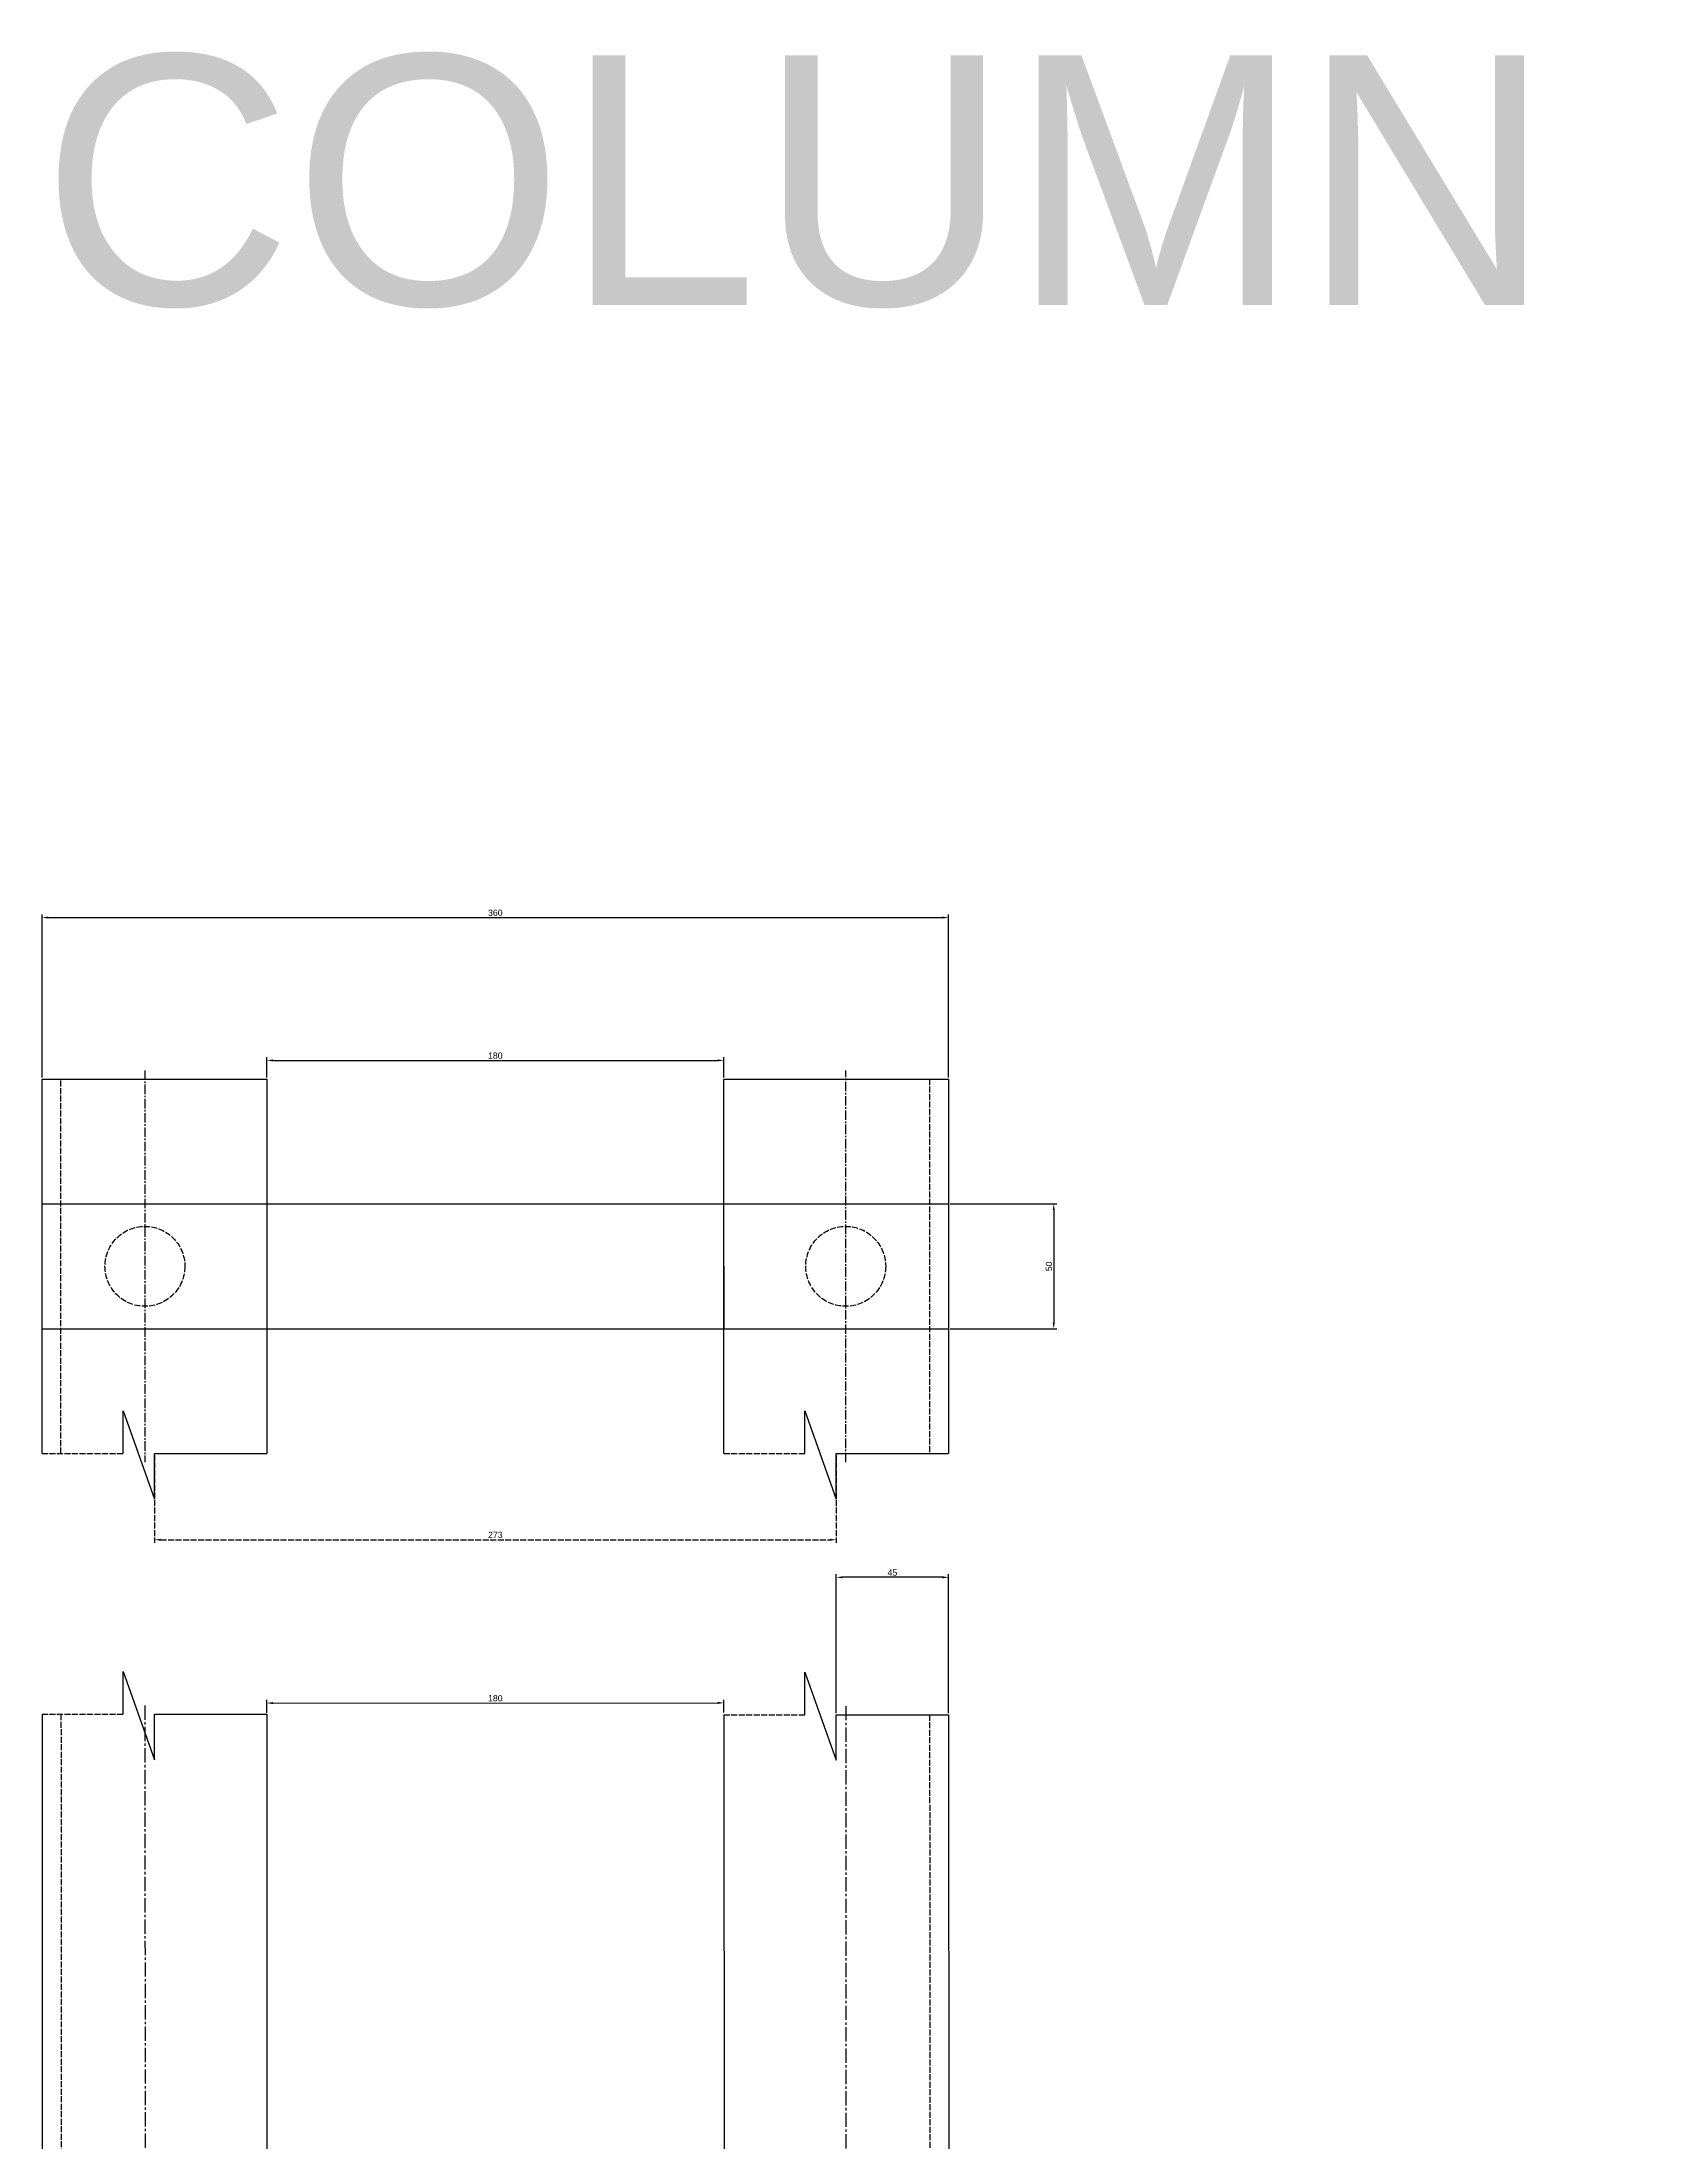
# Model space of a CAD drawing. Header units: millimetres. Extents: x 4013 to 7210, y 1655 to 5494.
# Drawn here: x 4099 to 4739, y 4653 to 5494 of the extents above; entities that cross this region are included whole.
import ezdxf

# ---------------------------------------------------------------- set-up
doc = ezdxf.new("R2010")
doc.units = ezdxf.units.MM
doc.linetypes.add('ACAD_ISO02W100', pattern=[15, 12, -3])
doc.linetypes.add('CENTER2', pattern=[28.575, 19.05, -3.175, 3.175, -3.175])
doc.styles.get("Standard").update_dxf_attribs({"font": 'arial.ttf'})
doc.dimstyles.new('ISO-25', dxfattribs={"dimtxt": 2.5, "dimasz": 2.5, "dimexe": 1.25, "dimexo": 0.625, "dimtad": 1, "dimtxsty": 'Standard', "dimcen": 2.5, "dimadec": 0, "dimazin": 0, "dimtfac": 1, "dimtmove": 0, "dimatfit": 3, "dimfxl": 1, "dimarcsym": 0})

# ---------------------------------------------------------------- blocks, each defined once
blk = doc.blocks.new('*D126')
at = {"color": 0, "linetype": 'ACAD_ISO02W100', "lineweight": -2, "ltscale": 0.2, "transparency": 16777216}
for p, q in [((4144.19, 4928.3), (4144.19, 4893.16)), ((4417.19, 4928.3), (4417.19, 4893.16)), ((4146.69, 4894.41), (4414.69, 4894.41))]:
    blk.add_line(p, q, dxfattribs=at)
at = {"color": 0, "linetype": 'ACAD_ISO02W100', "ltscale": 0.2, "transparency": 16777216}
for points in [[(4146.69, 4894.83), (4146.69, 4894), (4144.19, 4894.41)], [(4414.69, 4894.83), (4414.69, 4894), (4417.19, 4894.41)]]:
    blk.add_solid(points, dxfattribs=at)
at = {"layer": 'DEFPOINTS', "color": 0, "linetype": 'ACAD_ISO02W100', "ltscale": 0.2, "transparency": 16777216}
for p in [(4144.19, 4928.92), (4417.19, 4928.92), (4417.19, 4894.41)]:
    blk.add_point(p, dxfattribs=at)
at = {"color": 0, "linetype": 'ACAD_ISO02W100', "ltscale": 0.2, "transparency": 16777216, "insert": (4280.69, 4896.32), "char_height": 2.5, "attachment_point": 5}
blk.add_mtext('273', dxfattribs=at)
blk = doc.blocks.new('*U116')
at = {"color": 0, "linetype": 'CENTER2', "ltscale": 0.2, "transparency": 16777216}
blk.add_line((0, 78.5), (0, -78.5), dxfattribs=at)
blk = doc.blocks.new('*U117')
at = {"color": 0, "linetype": 'CENTER2', "ltscale": 0.2, "transparency": 16777216}
blk.add_line((0, -78.5), (0, 78.5), dxfattribs=at)
blk = doc.blocks.new('*D137')
at = {"color": 0, "lineweight": -2, "ltscale": 0.2, "transparency": 16777216}
for p, q in [((4462.82, 5028.92), (4505.53, 5028.92)), ((4504.28, 5026.42), (4504.28, 4981.42)), ((4462.82, 4978.92), (4505.53, 4978.92))]:
    blk.add_line(p, q, dxfattribs=at)
at = {"color": 0, "ltscale": 0.2, "transparency": 16777216}
for points in [[(4503.86, 5026.42), (4504.69, 5026.42), (4504.28, 5028.92)], [(4503.86, 4981.42), (4504.69, 4981.42), (4504.28, 4978.92)]]:
    blk.add_solid(points, dxfattribs=at)
at = {"layer": 'DEFPOINTS', "color": 0, "ltscale": 0.2, "transparency": 16777216}
for p in [(4462.19, 5028.92), (4462.19, 4978.92), (4504.28, 4978.92)]:
    blk.add_point(p, dxfattribs=at)
at = {"color": 0, "ltscale": 0.2, "transparency": 16777216, "insert": (4502.38, 5003.92), "char_height": 2.5, "attachment_point": 5, "rotation": 90}
blk.add_mtext('50', dxfattribs=at)
blk = doc.blocks.new('*U119')
at = {"color": 0, "linetype": 'CENTER2', "ltscale": 0.3, "transparency": 16777216}
blk.add_line((-0.29, 751.94), (0.29, -751.94), dxfattribs=at)
blk = doc.blocks.new('*U118')
at = {"color": 0, "linetype": 'CENTER2', "ltscale": 0.3, "transparency": 16777216}
blk.add_line((-0.29, 751.94), (0.29, -751.94), dxfattribs=at)
blk = doc.blocks.new('*D140')
at = {"color": 0, "lineweight": -2, "ltscale": 0.2, "transparency": 16777216}
for p, q in [((4189.19, 4825.14), (4189.19, 4830.25)), ((4191.69, 4829), (4369.69, 4829.07)), ((4372.19, 4825.21), (4372.19, 4830.32))]:
    blk.add_line(p, q, dxfattribs=at)
at = {"color": 0, "ltscale": 0.2, "transparency": 16777216}
for points in [[(4191.69, 4829.42), (4191.69, 4828.59), (4189.19, 4829)], [(4369.69, 4829.49), (4369.69, 4828.65), (4372.19, 4829.07)]]:
    blk.add_solid(points, dxfattribs=at)
at = {"layer": 'DEFPOINTS', "color": 0, "ltscale": 0.2, "transparency": 16777216}
for p in [(4372.19, 4829.07), (4189.19, 4824.52), (4372.19, 4824.59)]:
    blk.add_point(p, dxfattribs=at)
at = {"color": 0, "ltscale": 0.2, "transparency": 16777216, "insert": (4280.69, 4830.94), "char_height": 2.5, "attachment_point": 5, "rotation": 0.0221}
blk.add_mtext('180', dxfattribs=at)
blk = doc.blocks.new('*D142')
at = {"color": 0, "lineweight": -2, "ltscale": 0.2, "transparency": 16777216}
for p, q in [((4189.19, 5079.55), (4189.19, 5087.65)), ((4191.69, 5086.4), (4369.69, 5086.4)), ((4372.19, 5079.55), (4372.19, 5087.65))]:
    blk.add_line(p, q, dxfattribs=at)
at = {"color": 0, "ltscale": 0.2, "transparency": 16777216}
for points in [[(4191.69, 5086.82), (4191.69, 5085.98), (4189.19, 5086.4)], [(4369.69, 5086.82), (4369.69, 5085.98), (4372.19, 5086.4)]]:
    blk.add_solid(points, dxfattribs=at)
at = {"layer": 'DEFPOINTS', "color": 0, "ltscale": 0.2, "transparency": 16777216}
for p in [(4372.19, 5086.4), (4189.19, 5078.92), (4372.19, 5078.92)]:
    blk.add_point(p, dxfattribs=at)
at = {"color": 0, "ltscale": 0.2, "transparency": 16777216, "insert": (4280.69, 5088.3), "char_height": 2.5, "attachment_point": 5}
blk.add_mtext('180', dxfattribs=at)
blk = doc.blocks.new('*D160')
at = {"color": 0, "lineweight": -2, "ltscale": 0.2, "transparency": 16777216}
for p, q in [((4099.19, 5079.55), (4099.19, 5144.87)), ((4101.69, 5143.62), (4459.69, 5143.62)), ((4462.19, 5079.55), (4462.19, 5144.87))]:
    blk.add_line(p, q, dxfattribs=at)
at = {"color": 0, "ltscale": 0.2, "transparency": 16777216}
for points in [[(4101.69, 5144.04), (4101.69, 5143.21), (4099.19, 5143.62)], [(4459.69, 5144.04), (4459.69, 5143.21), (4462.19, 5143.62)]]:
    blk.add_solid(points, dxfattribs=at)
at = {"layer": 'DEFPOINTS', "color": 0, "ltscale": 0.2, "transparency": 16777216}
for p in [(4462.19, 5143.62), (4099.19, 5078.92), (4462.19, 5078.92)]:
    blk.add_point(p, dxfattribs=at)
at = {"color": 0, "ltscale": 0.2, "transparency": 16777216, "insert": (4280.69, 5145.52), "char_height": 2.5, "width": 44.1746, "attachment_point": 5}
blk.add_mtext('360', dxfattribs=at)
blk = doc.blocks.new('*D162')
at = {"color": 0, "lineweight": -2, "ltscale": 0.2, "transparency": 16777216}
for p, q in [((4417.19, 4824.93), (4417.19, 4880.61)), ((4459.69, 4879.36), (4419.69, 4879.36)), ((4462.19, 4824.93), (4462.19, 4880.61))]:
    blk.add_line(p, q, dxfattribs=at)
at = {"color": 0, "ltscale": 0.2, "transparency": 16777216}
for points in [[(4419.69, 4879.77), (4419.69, 4878.94), (4417.19, 4879.36)], [(4459.69, 4879.77), (4459.69, 4878.94), (4462.19, 4879.36)]]:
    blk.add_solid(points, dxfattribs=at)
at = {"layer": 'DEFPOINTS', "color": 0, "ltscale": 0.2, "transparency": 16777216}
for p in [(4417.19, 4879.36), (4417.19, 4824.3), (4462.19, 4824.3)]:
    blk.add_point(p, dxfattribs=at)
at = {"color": 0, "ltscale": 0.2, "transparency": 16777216, "insert": (4439.69, 4881.25), "char_height": 2.5, "attachment_point": 5}
blk.add_mtext('45', dxfattribs=at)

msp = doc.modelspace()

# ---------------------------------------------------------------- linework, layer by layer
at = {"ltscale": 0.2}
for p, q in [((4099.191, 5078.924), (4189.191, 5078.924)), ((4099.191, 4928.924), (4099.191, 5078.924)), ((4189.191, 5078.924), (4189.191, 4928.924)), ((4372.191, 5078.924), (4462.191, 5078.924)), ((4372.191, 4928.924), (4372.191, 5078.924)), ((4462.191, 5078.924), (4462.191, 4928.924)), ((4099.191, 5028.924), (4462.191, 5028.924)), ((4372.191, 5003.924), (4372.191, 5028.924)), ((4372.191, 5003.924), (4372.191, 4978.924)), ((4099.191, 4978.924), (4462.191, 4978.924)), ((4131.639, 4928.924), (4131.639, 4946.028)), ((4131.639, 4946.028), (4144.191, 4910.732)), ((4404.639, 4928.924), (4404.639, 4946.028)), ((4404.639, 4946.028), (4417.191, 4910.732)), ((4144.191, 4925.424), (4144.191, 4928.924)), ((4144.191, 4928.924), (4144.191, 4928.924)), ((4144.191, 4928.924), (4189.191, 4928.924)), ((4417.191, 4925.424), (4417.191, 4928.924)), ((4417.191, 4928.924), (4462.191, 4928.924)), ((4144.191, 4910.732), (4144.191, 4925.424)), ((4417.191, 4910.732), (4417.191, 4925.424)), ((4131.639, 4824.519), (4131.639, 4841.622)), ((4131.639, 4841.622), (4144.191, 4806.327)), ((4404.639, 4824.302), (4404.639, 4841.405)), ((4404.639, 4841.405), (4417.191, 4806.11)), ((4099.191, 4824.519), (4099.769, 3327.631)), ((4144.191, 4821.019), (4144.191, 4824.519)), ((4144.191, 4824.519), (4144.191, 4824.519)), ((4144.191, 4824.519), (4189.191, 4824.519)), ((4144.191, 4806.327), (4144.191, 4821.019)), ((4189.191, 4824.519), (4189.769, 3327.631)), ((4372.191, 4824.302), (4372.769, 3327.414)), ((4417.191, 4820.802), (4417.191, 4824.302)), ((4417.191, 4824.302), (4417.191, 4824.302)), ((4417.191, 4824.302), (4462.191, 4824.302)), ((4417.191, 4806.11), (4417.191, 4820.802)), ((4462.191, 4824.302), (4462.769, 3327.414))]:
    msp.add_line(p, q, dxfattribs=at)
at = {"linetype": 'ACAD_ISO02W100', "ltscale": 0.2}
for p, q in [((4106.791, 4928.924), (4106.791, 5078.924)), ((4454.591, 5078.924), (4454.591, 4928.924)), ((4099.191, 4928.924), (4131.639, 4928.924)), ((4372.191, 4928.924), (4404.639, 4928.924)), ((4099.191, 4824.519), (4131.639, 4824.519)), ((4106.791, 4824.522), (4107.369, 3327.631)), ((4372.191, 4824.302), (4404.639, 4824.302)), ((4454.591, 4824.299), (4455.169, 3327.414))]:
    msp.add_line(p, q, dxfattribs=at)
for centre in [(4140.391, 5003.924), (4420.991, 5003.924)]:
    msp.add_circle(centre, 16, dxfattribs=at)

# ---------------------------------------------------------------- block references
at = {"linetype": 'CENTER2', "ltscale": 0.2}
for name, p in [('*U116', (4140.391, 5003.924)), ('*U117', (4420.991, 5003.924))]:
    msp.add_blockref(name, p, dxfattribs=at)
at = {"linetype": 'CENTER2', "ltscale": 0.3}
for name, p in [('*U119', (4140.68, 4076.074)), ('*U118', (4421.28, 4075.86))]:
    msp.add_blockref(name, p, dxfattribs=at)

# ---------------------------------------------------------------- texts
at = {"ltscale": 0.8, "insert": (4098.712, 5488.978), "char_height": 100, "attachment_point": 1}
msp.add_mtext_dynamic_manual_height_columns('COLUMN SINGLE LACING SYSTEM WELD (F-F)', width=3619.00866, gutter_width=12.5, heights=[0], dxfattribs=at)

# ---------------------------------------------------------------- dimensions: what is measured, and where the dimension line sits
at = {"ltscale": 0.2}
for base, p1, p2, text, picture, middle in [((4462.191, 5143.622), (4099.191, 5078.924), (4462.191, 5078.924), '360', '*D160', (4280.691, 5145.525)), ((4372.191, 5086.401), (4189.191, 5078.924), (4372.191, 5078.924), '180', '*D142', (4280.691, 5088.303))]:
    dim = msp.add_linear_dim(base=base, p1=p1, p2=p2, text=text, dimstyle='ISO-25', dxfattribs=at)
    dim.commit()
    dim.dimension.update_dxf_attribs({"geometry": picture, "text_midpoint": middle})
dim = msp.add_linear_dim(base=(4504.277, 4978.924), p1=(4462.191, 5028.924), p2=(4462.191, 4978.924), angle=90, dimstyle='ISO-25', dxfattribs=at)
dim.commit()
dim.dimension.update_dxf_attribs({"geometry": '*D137', "text_midpoint": (4502.375, 5003.924)})
at = {"linetype": 'ACAD_ISO02W100', "ltscale": 0.2}
dim = msp.add_linear_dim(base=(4417.191, 4894.415), p1=(4144.191, 4928.924), p2=(4417.191, 4928.924), dimstyle='ISO-25', dxfattribs=at)
dim.commit()
dim.dimension.update_dxf_attribs({"geometry": '*D126', "text_midpoint": (4280.691, 4896.317)})
at = {"ltscale": 0.2}
dim = msp.add_linear_dim(base=(4417.191, 4879.356), p1=(4462.191, 4824.302), p2=(4417.191, 4824.302), dimstyle='ISO-25', dxfattribs=at)
dim.commit()
dim.dimension.update_dxf_attribs({"geometry": '*D162', "text_midpoint": (4439.691, 4881.252)})
dim = msp.add_aligned_dim(p1=(4189.191, 4824.519), p2=(4372.191, 4824.59), distance=4.482, text='180', dimstyle='ISO-25', dxfattribs=at)
dim.commit()
dim.dimension.update_dxf_attribs({"geometry": '*D140', "text_midpoint": (4280.689, 4830.938)})

doc.saveas('drawing.dxf')
